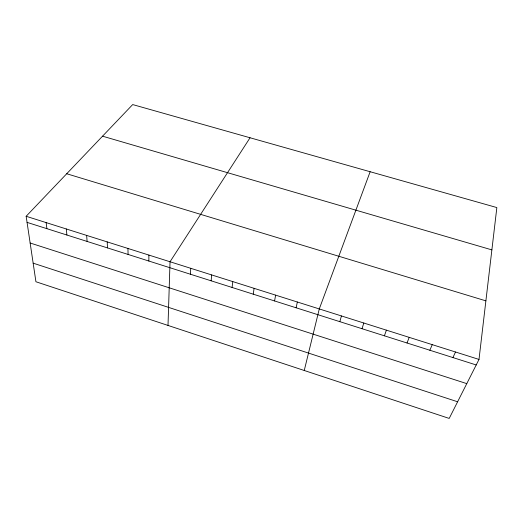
<?xml version="1.0" encoding="UTF-8"?>
<svg xmlns="http://www.w3.org/2000/svg" width="523" height="523" viewBox="0 0 523 523"><rect width="100%" height="100%" fill="white"/><g stroke="black" fill="none" stroke-linecap="round" stroke-linejoin="round"><path stroke-width="0.78" d="M148.859 261.042L148.885 255.074M168.007 325.43L170.034 261.762L250.053 137.765M190.398 274.229L190.751 268.312M211.148 280.818L211.665 274.921M232.088 287.467L232.781 281.596M479.003 359.425L496.85 207.566L132.692 104.574L26.15 216.28L35.93 281.753L449.205 418.426L479.003 359.425L26.15 216.28M253.23 294.174L254.1 288.336M274.575 300.954L275.621 295.135M296.123 307.792L297.345 302.006M304.255 370.487L319.285 308.936L370.147 171.734M339.839 321.671L341.434 315.944M362.021 328.712L363.805 323.011M384.412 335.818L386.392 330.15M407.025 342.996L409.202 337.361M429.86 350.247L432.24 344.644M452.918 357.569L455.507 351.999M102.547 136.183L491.875 249.889M66.715 173.747L485.887 300.856M27.059 222.373L476.205 364.962M30.138 242.999L466.778 383.627M33.152 263.161L457.612 401.775M46.129 222.595L46.887 228.669M66.29 228.969L66.905 235.023M86.648 235.402L87.106 241.436M107.195 241.901L107.496 247.909M127.939 248.458L128.083 254.446"/></g></svg>
